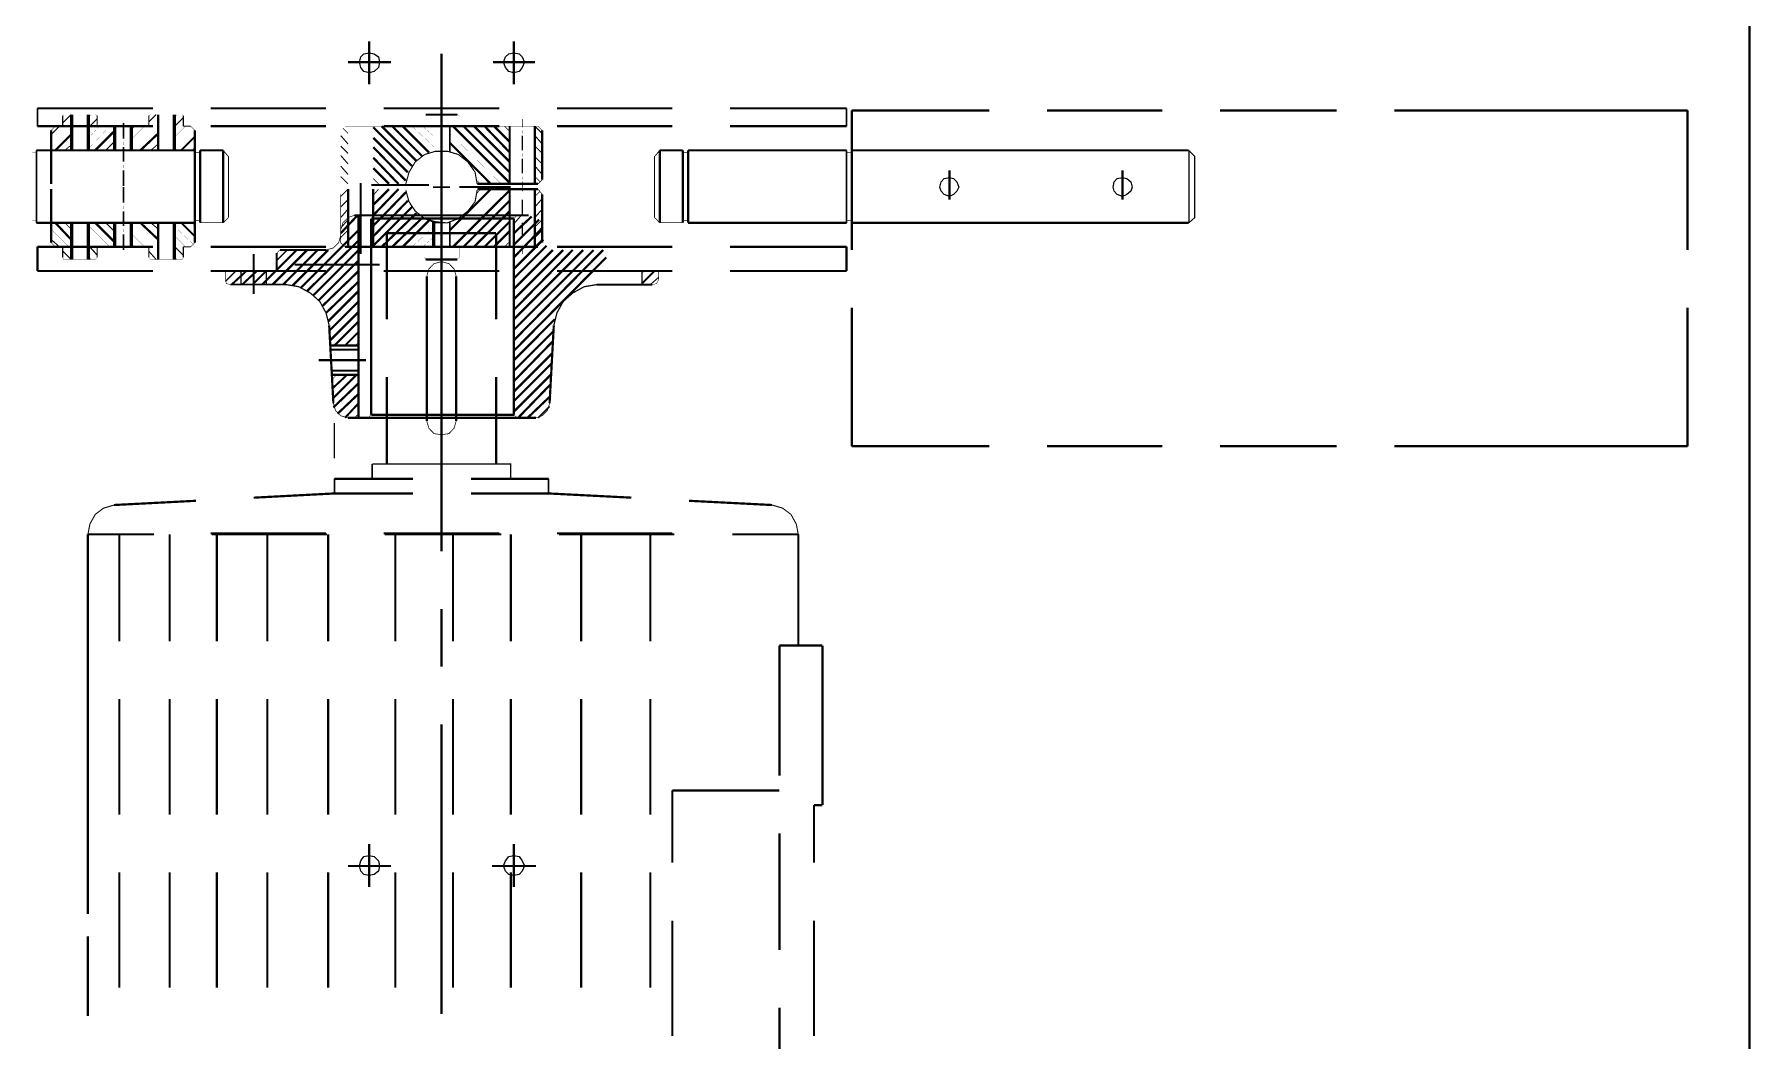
# Model space of a CAD drawing. Header units: millimetres. Extents: x -330573 to 5697, y 22061 to 198972.
# Drawn here: x -83503 to -83255, y 195831 to 195976.4 of the extents above; entities that cross this region are included whole.
import ezdxf

# ---------------------------------------------------------------- set-up
doc = ezdxf.new("R2010")
doc.units = ezdxf.units.MM
doc.layers.add('VL-AC-EQUIPMENT', color=5, linetype='Continuous', lineweight=25)

msp = doc.modelspace()

# ---------------------------------------------------------------- linework, layer by layer
at = {"layer": 'VL-AC-EQUIPMENT', "color": 5}
msp.add_line((-83459.66, 195920.24), (-83459.65, 195915.16), dxfattribs=at)
for points, const_width in [([(-83255.18, 195727.73), (-83255.18, 195982.85)], 0.321), ([(-83384.88, 195965.42), (-83365.02, 195965.42)], 0.321), ([(-83356.68, 195965.42), (-83340, 195965.42)], 0.321), ([(-83331.67, 195965.42), (-83314.84, 195965.42)], 0.321), ([(-83306.5, 195965.42), (-83264.15, 195965.42)], 0.321), ([(-83267.13, 195965.42), (-83271.51, 195965.42)], 0.321), ([(-83264.15, 195945.25), (-83264.15, 195965.42)], 0.321), ([(-83456.13, 195939.34), (-83460.53, 195934.94)], 0.321), ([(-83456.13, 195937.82), (-83460.38, 195933.58)], 0.321), ([(-83456.13, 195936.31), (-83460.22, 195932.21)], 0.321), ([(-83384.88, 195936.91), (-83384.88, 195916.9)], 0.321), ([(-83264.15, 195916.9), (-83264.15, 195936.91)], 0.321), ([(-83459.77, 195923.12), (-83460.38, 195934.34)], 0.321), ([(-83456.13, 195934.94), (-83459.62, 195931.46)], 0.321), ([(-83427.78, 195935.25), (-83433.69, 195929.33)], 0.321), ([(-83427.93, 195933.58), (-83433.69, 195927.82)], 0.321), ([(-83428.54, 195923.12), (-83427.93, 195934.34)], 0.321), ([(-83460.22, 195931.46), (-83456.13, 195931.46)], 0.321), ([(-83456.13, 195933.43), (-83458.1, 195931.46)], 0.279), ([(-83456.13, 195931.91), (-83456.59, 195931.46)], 0.0643), ([(-83428.08, 195932.06), (-83433.69, 195926.3)], 0.321), ([(-83461.89, 195929.33), (-83455.07, 195929.33)], 0.321), ([(-83460.22, 195930.85), (-83456.13, 195930.85)], 0.321), ([(-83428.08, 195930.4), (-83433.69, 195924.79)], 0.321), ([(-83428.24, 195928.88), (-83433.69, 195923.42)], 0.321), ([(-83460.07, 195927.82), (-83456.13, 195927.82)], 0.321), ([(-83460.07, 195927.21), (-83456.13, 195927.21)], 0.321), ([(-83457.8, 195927.21), (-83459.92, 195925.24)], 0.29), ([(-83459.31, 195927.21), (-83459.92, 195926.61)], 0.0858), ([(-83456.43, 195927.21), (-83459.77, 195923.88)], 0.321), ([(-83452.04, 195926.91), (-83452.04, 195914.33)], 0.321), ([(-83436.27, 195926.91), (-83436.27, 195914.33)], 0.321), ([(-83428.24, 195927.36), (-83433.69, 195921.91)], 0.321), ([(-83456.13, 195926), (-83459.77, 195922.51)], 0.321), ([(-83456.13, 195924.48), (-83459.16, 195921.6)], 0.321), ([(-83428.39, 195925.85), (-83433.09, 195921)], 0.321), ([(-83428.39, 195924.18), (-83431.72, 195921)], 0.321), ([(-83457.65, 195921), (-83458.71, 195921.3), (-83459.47, 195922.06), (-83459.77, 195923.12)], 0.107), ([(-83456.13, 195923.12), (-83458.1, 195921)], 0.29), ([(-83456.13, 195921.6), (-83456.74, 195921)], 0.0858), ([(-83454.31, 195921.45), (-83454.77, 195921)], 0.0643), ([(-83454.31, 195921.45), (-83433.69, 195921.45)], 0.321), ([(-83433.69, 195921.45), (-83433.24, 195921)], 0.0643), ([(-83428.54, 195923.12), (-83428.84, 195922.06), (-83429.6, 195921.3), (-83430.51, 195921)], 0.0959), ([(-83428.54, 195922.66), (-83430.21, 195921)], 0.236), ([(-83457.65, 195921), (-83430.51, 195921)], 0.321), ([(-83442.03, 195920.54), (-83442.34, 195919.48), (-83443.09, 195918.72), (-83444.15, 195918.57), (-83445.22, 195918.72), (-83445.97, 195919.48), (-83446.28, 195920.54)], 0.107), ([(-83384.88, 195916.9), (-83365.02, 195916.9)], 0.321), ([(-83356.68, 195916.9), (-83340, 195916.9)], 0.321), ([(-83331.67, 195916.9), (-83314.84, 195916.9)], 0.321), ([(-83306.5, 195916.9), (-83264.15, 195916.9)], 0.321), ([(-83267.13, 195916.9), (-83271.51, 195916.9)], 0.321), ([(-83454.16, 195914.33), (-83454.16, 195912.2)], 0.212), ([(-83454.16, 195914.33), (-83434.15, 195914.33), (-83434.15, 195912.2)], 0.212), ([(-83459.62, 195912.2), (-83448.25, 195912.2)], 0.321), ([(-83459.62, 195912.2), (-83459.62, 195910.08)], 0.212), ([(-83439.91, 195912.2), (-83428.69, 195912.2)], 0.321), ([(-83428.69, 195912.2), (-83428.69, 195910.08)], 0.212), ([(-83479.63, 195909.02), (-83491.45, 195908.41)], 0.321), ([(-83459.62, 195910.08), (-83471.29, 195909.47)], 0.321), ([(-83448.25, 195910.08), (-83459.62, 195910.08)], 0.321), ([(-83428.69, 195910.08), (-83439.91, 195910.08)], 0.321), ([(-83428.69, 195910.08), (-83416.71, 195909.47)], 0.321), ([(-83408.38, 195909.02), (-83396.4, 195908.41)], 0.321), ([(-83495.24, 195904.17), (-83494.94, 195905.68), (-83494.18, 195907.05), (-83492.97, 195907.96), (-83491.45, 195908.41)], 0.152), ([(-83396.4, 195908.41), (-83394.88, 195907.96), (-83393.67, 195907.05), (-83392.91, 195905.68), (-83392.61, 195904.17)], 0.152), ([(-83495.24, 195904.17), (-83495.24, 195849.34)], 0.321), ([(-83495.24, 195904.17), (-83485.69, 195904.17)], 0.321), ([(-83490.7, 195888.71), (-83490.7, 195904.17)], 0.321), ([(-83483.42, 195888.71), (-83483.42, 195904.17)], 0.321), ([(-83477.51, 195904.32), (-83460.83, 195904.32)], 0.321), ([(-83477.35, 195904.17), (-83460.68, 195904.17)], 0.321), ([(-83476.6, 195888.71), (-83476.6, 195904.17)], 0.321), ([(-83469.32, 195888.71), (-83469.32, 195904.17)], 0.321), ([(-83460.53, 195888.71), (-83460.53, 195904.17)], 0.321), ([(-83452.49, 195904.32), (-83435.82, 195904.32)], 0.321), ([(-83452.34, 195904.17), (-83435.51, 195904.17)], 0.321), ([(-83450.82, 195888.71), (-83450.82, 195904.17)], 0.321), ([(-83442.49, 195888.71), (-83442.49, 195904.17)], 0.321), ([(-83434.15, 195888.71), (-83434.15, 195904.17)], 0.321), ([(-83427.48, 195904.32), (-83410.8, 195904.32)], 0.321), ([(-83427.18, 195904.17), (-83410.5, 195904.17)], 0.321), ([(-83423.99, 195888.71), (-83423.99, 195904.17)], 0.321), ([(-83413.99, 195888.71), (-83413.99, 195904.17)], 0.321), ([(-83402.16, 195904.17), (-83392.61, 195904.17)], 0.321), ([(-83392.61, 195904.17), (-83392.61, 195888.1)], 0.321), ([(-83444.15, 195893.41), (-83444.15, 195885.07)], 0.321), ([(-83395.34, 195888.1), (-83395.34, 195869.3)], 0.321), ([(-83395.34, 195888.1), (-83389.12, 195888.1)], 0.321), ([(-83389.12, 195888.1), (-83389.12, 195865.06)], 0.321), ([(-83389.12, 195887.04), (-83389.12, 195870.21)], 0.321), ([(-83490.7, 195863.69), (-83490.7, 195880.37)], 0.321), ([(-83483.42, 195863.69), (-83483.42, 195880.37)], 0.321), ([(-83476.6, 195863.69), (-83476.6, 195880.37)], 0.321), ([(-83469.32, 195863.69), (-83469.32, 195880.37)], 0.321), ([(-83460.53, 195863.69), (-83460.53, 195880.37)], 0.321), ([(-83450.82, 195863.69), (-83450.82, 195880.37)], 0.321), ([(-83442.49, 195863.69), (-83442.49, 195880.37)], 0.321), ([(-83434.15, 195863.69), (-83434.15, 195880.37)], 0.321), ([(-83423.99, 195863.69), (-83423.99, 195880.37)], 0.321), ([(-83413.99, 195863.69), (-83413.99, 195880.37)], 0.321), ([(-83444.15, 195876.73), (-83444.15, 195834.89)], 0.321), ([(-83410.8, 195867.18), (-83410.8, 195856.72)], 0.321), ([(-83395.34, 195867.18), (-83410.8, 195867.18)], 0.321), ([(-83390.34, 195865.06), (-83390.34, 195856.72)], 0.321), ([(-83390.34, 195865.06), (-83389.12, 195865.06)], 0.321), ([(-83454.61, 195853.23), (-83454.61, 195859.45)], 0.321), ([(-83433.69, 195853.23), (-83433.69, 195859.45)], 0.321), ([(-83395.34, 195860.96), (-83395.34, 195844.14)], 0.321), ([(-83454.61, 195853.84), (-83454.61, 195858.84)], 0.321), ([(-83454.61, 195854.44), (-83454.61, 195858.23)], 0.321), ([(-83433.69, 195853.84), (-83433.69, 195858.84)], 0.321), ([(-83433.69, 195854.44), (-83433.69, 195858.23)], 0.321), ([(-83490.7, 195838.68), (-83490.7, 195855.35)], 0.321), ([(-83483.42, 195838.68), (-83483.42, 195855.35)], 0.321), ([(-83476.6, 195838.68), (-83476.6, 195855.35)], 0.321), ([(-83469.32, 195838.68), (-83469.32, 195855.35)], 0.321), ([(-83460.53, 195838.68), (-83460.53, 195855.35)], 0.321), ([(-83457.65, 195856.26), (-83451.43, 195856.26)], 0.321), ([(-83456.59, 195856.26), (-83452.49, 195856.26)], 0.321), ([(-83456.43, 195856.26), (-83452.8, 195856.26)], 0.321), ([(-83450.82, 195838.68), (-83450.82, 195855.35)], 0.321), ([(-83442.49, 195838.68), (-83442.49, 195855.35)], 0.321), ([(-83436.88, 195856.26), (-83430.51, 195856.26)], 0.321), ([(-83436.73, 195856.26), (-83430.51, 195856.26)], 0.321), ([(-83435.51, 195856.26), (-83431.87, 195856.26)], 0.321), ([(-83434.15, 195838.68), (-83434.15, 195855.35)], 0.321), ([(-83423.99, 195838.68), (-83423.99, 195855.35)], 0.321), ([(-83413.99, 195838.68), (-83413.99, 195855.35)], 0.321), ([(-83410.8, 195848.38), (-83410.8, 195831.7)], 0.321), ([(-83390.34, 195848.38), (-83390.34, 195831.7)], 0.321), ([(-83495.24, 195846.11), (-83495.24, 195834.58)], 0.321), ([(-83395.34, 195835.8), (-83395.34, 195819.12)], 0.321)]:
    msp.add_lwpolyline(points, dxfattribs=dict(at, const_width=const_width))
at = {"layer": 'VL-AC-EQUIPMENT', "color": 7}
for points in [[(-83454.61, 195970.87), (-83455.37, 195971.02), (-83455.83, 195971.63), (-83455.98, 195972.39), (-83455.83, 195973.15), (-83455.37, 195973.6), (-83454.61, 195973.75), (-83453.86, 195973.6), (-83453.25, 195973.15), (-83453.1, 195972.39), (-83453.25, 195971.63), (-83453.86, 195971.02), (-83454.61, 195970.87), (-83454.61, 195970.87)], [(-83454.61, 195970.87), (-83455.37, 195971.02), (-83455.83, 195971.63), (-83455.98, 195972.39), (-83455.83, 195973.15), (-83455.37, 195973.6), (-83454.61, 195973.75), (-83453.86, 195973.6), (-83453.25, 195973.15), (-83453.1, 195972.39), (-83453.25, 195971.63), (-83453.86, 195971.02), (-83454.61, 195970.87), (-83454.61, 195970.87)], [(-83433.69, 195970.87), (-83434.45, 195971.02), (-83434.91, 195971.63), (-83435.21, 195972.39), (-83434.91, 195973.15), (-83434.45, 195973.6), (-83433.69, 195973.75), (-83432.94, 195973.6), (-83432.48, 195973.15), (-83432.18, 195972.39), (-83432.48, 195971.63), (-83432.94, 195971.02), (-83433.69, 195970.87), (-83433.69, 195970.87)], [(-83442.94, 195959.5), (-83442.94, 195963.14), (-83442.94, 195959.5), (-83442.94, 195959.5)], [(-83502.67, 195959.65), (-83502.67, 195949.19), (-83502.67, 195959.65), (-83502.67, 195959.65)], [(-83385.64, 195959.65), (-83385.64, 195949.19), (-83385.64, 195959.65), (-83385.64, 195959.65)], [(-83336.21, 195959.65), (-83336.21, 195949.19), (-83335.31, 195949.95), (-83335.31, 195958.74), (-83336.21, 195959.65), (-83336.21, 195959.65)], [(-83370.78, 195952.98), (-83371.54, 195953.29), (-83371.99, 195953.74), (-83372.14, 195954.35), (-83371.99, 195955.11), (-83371.54, 195955.56), (-83370.78, 195955.71), (-83370.17, 195955.56), (-83369.72, 195955.11), (-83369.42, 195954.35), (-83369.72, 195953.74), (-83370.17, 195953.29), (-83370.78, 195952.98), (-83370.78, 195952.98)], [(-83345.77, 195952.98), (-83346.52, 195953.29), (-83346.98, 195953.74), (-83347.13, 195954.35), (-83346.98, 195955.11), (-83346.52, 195955.56), (-83345.77, 195955.71), (-83345.16, 195955.56), (-83344.55, 195955.11), (-83344.4, 195954.35), (-83344.55, 195953.74), (-83345.16, 195953.29), (-83345.77, 195952.98), (-83345.77, 195952.98)], [(-83442.94, 195949.35), (-83442.94, 195945.71), (-83442.94, 195949.35), (-83442.94, 195949.35)], [(-83433.69, 195940.86), (-83433.69, 195939.34), (-83433.69, 195940.86), (-83433.69, 195940.86)]]:
    msp.add_lwpolyline(points, dxfattribs=at)
for points, const_width in [([(-83454.61, 195969.21), (-83454.61, 195975.42)], 0.321), ([(-83454.61, 195970.42), (-83454.61, 195974.21)], 0.321), ([(-83444.15, 195935.55), (-83444.15, 195973.6)], 0.321), ([(-83433.69, 195969.21), (-83433.69, 195975.42)], 0.321), ([(-83433.69, 195970.42), (-83433.69, 195974.21)], 0.321), ([(-83457.65, 195972.39), (-83451.43, 195972.39)], 0.321), ([(-83456.43, 195972.39), (-83452.8, 195972.39)], 0.321), ([(-83436.73, 195972.39), (-83430.66, 195972.39)], 0.321), ([(-83435.51, 195972.39), (-83431.87, 195972.39)], 0.321), ([(-83502.52, 195965.72), (-83485.84, 195965.72)], 0.321), ([(-83502.52, 195963.14), (-83502.52, 195965.72)], 0.258), ([(-83477.51, 195965.72), (-83460.83, 195965.72)], 0.321), ([(-83452.49, 195965.72), (-83435.82, 195965.72)], 0.321), ([(-83427.48, 195965.72), (-83410.8, 195965.72)], 0.321), ([(-83402.46, 195965.72), (-83385.64, 195965.72)], 0.321), ([(-83385.64, 195963.14), (-83385.64, 195965.72)], 0.258), ([(-83497.52, 195963.6), (-83497.67, 195963.44), (-83500.55, 195960.56)], 0.0214), ([(-83497.67, 195964.81), (-83498.88, 195963.6)], 0.172), ([(-83498.88, 195963.14), (-83498.88, 195964.66)], 0.152), ([(-83498.73, 195964.81), (-83498.88, 195964.66)], 0.0214), ([(-83493.88, 195964.66), (-83494.18, 195964.81), (-83498.73, 195964.81)], 0.0339), ([(-83497.67, 195959.65), (-83497.67, 195964.81)], 0.321), ([(-83497.52, 195959.65), (-83497.52, 195964.81)], 0.321), ([(-83495.24, 195959.65), (-83495.24, 195964.81)], 0.321), ([(-83495.09, 195959.65), (-83495.09, 195964.81)], 0.321), ([(-83495.09, 195964.51), (-83495.24, 195964.35)], 0.0214), ([(-83493.88, 195964.2), (-83495.09, 195962.99)], 0.172), ([(-83494.79, 195964.81), (-83495.09, 195964.51)], 0.0429), ([(-83493.88, 195963.14), (-83493.88, 195964.66)], 0.152), ([(-83490.09, 195963.6), (-83490.09, 195961.32)], 0.227), ([(-83489.03, 195959.65), (-83488.88, 195959.81), (-83485.09, 195963.6)], 0.0214), ([(-83485.39, 195964.81), (-83486.45, 195963.75)], 0.15), ([(-83486.45, 195963.14), (-83486.45, 195964.66)], 0.152), ([(-83486.15, 195964.81), (-83486.45, 195964.66)], 0.0339), ([(-83481.45, 195964.66), (-83481.6, 195964.81), (-83486.15, 195964.81)], 0.0214), ([(-83485.09, 195959.65), (-83485.09, 195964.81)], 0.321), ([(-83485.09, 195959.65), (-83485.09, 195964.81)], 0.321), ([(-83485.09, 195963.6), (-83485.24, 195963.6)], 0.0152), ([(-83482.81, 195959.65), (-83482.81, 195964.81)], 0.321), ([(-83482.66, 195959.65), (-83482.66, 195964.81)], 0.321), ([(-83482.66, 195964.51), (-83482.81, 195964.51)], 0.0152), ([(-83481.45, 195964.35), (-83482.66, 195963.14)], 0.172), ([(-83482.36, 195964.81), (-83482.66, 195964.51)], 0.0429), ([(-83481.45, 195963.14), (-83481.45, 195964.66)], 0.152), ([(-83441.88, 195964.81), (-83446.43, 195964.81)], 0.321), ([(-83444.15, 195956.32), (-83444.15, 195964.96)], 0.321), ([(-83441.88, 195964.81), (-83441.58, 195964.66), (-83441.58, 195963.14)], 0.0339), ([(-83432.48, 195964.2), (-83432.48, 195962.99)], 0.121), ([(-83384.88, 195965.42), (-83384.88, 195945.25)], 0.321), ([(-83502.52, 195963.14), (-83485.84, 195963.14)], 0.321), ([(-83500.55, 195954.8), (-83500.55, 195962.53)], 0.321), ([(-83499.34, 195963.14), (-83500.55, 195961.93)], 0.172), ([(-83499.94, 195963.14), (-83500.55, 195962.53)], 0.0858), ([(-83497.67, 195961.93), (-83499.94, 195959.65)], 0.321), ([(-83498.88, 195963.14), (-83499.94, 195963.14)], 0.106), ([(-83497.52, 195962.08), (-83497.67, 195961.93)], 0.0214), ([(-83493.58, 195963.14), (-83495.09, 195961.47), (-83495.24, 195961.32)], 0.0214), ([(-83492.06, 195963.14), (-83495.09, 195959.96), (-83495.24, 195959.96)], 0.0152), ([(-83495.09, 195962.99), (-83495.24, 195962.84)], 0.0214), ([(-83491.45, 195962.38), (-83494.18, 195959.65)], 0.321), ([(-83486.45, 195963.14), (-83493.88, 195963.14)], 0.321), ([(-83491.45, 195960.87), (-83492.67, 195959.65)], 0.172), ([(-83491.45, 195959.65), (-83491.45, 195963.14)], 0.321), ([(-83491.3, 195959.65), (-83491.3, 195963.14)], 0.321), ([(-83491.3, 195961.78), (-83491.45, 195961.78)], 0.0152), ([(-83490.09, 195960.87), (-83490.09, 195960.41)], 0.0455), ([(-83489.03, 195959.65), (-83489.03, 195963.14)], 0.321), ([(-83488.88, 195959.65), (-83488.88, 195963.14)], 0.321), ([(-83489.03, 195961.17), (-83488.88, 195961.32), (-83487.06, 195963.14)], 0.0214), ([(-83488.88, 195962.69), (-83489.03, 195962.53)], 0.0214), ([(-83488.42, 195963.14), (-83488.88, 195962.69)], 0.0643), ([(-83485.09, 195962.08), (-83487.66, 195959.65)], 0.321), ([(-83485.09, 195962.23), (-83485.09, 195962.08)], 0.0152), ([(-83482.66, 195963.14), (-83482.81, 195962.99)], 0.0214), ([(-83481.14, 195963.14), (-83482.66, 195961.63), (-83482.81, 195961.47)], 0.0214), ([(-83479.93, 195962.84), (-83482.66, 195960.11), (-83482.81, 195959.96)], 0.0214), ([(-83479.78, 195961.63), (-83481.75, 195959.65)], 0.279), ([(-83480.39, 195963.14), (-83481.45, 195963.14)], 0.106), ([(-83480.39, 195963.14), (-83479.78, 195962.53)], 0.0858), ([(-83479.78, 195954.8), (-83479.78, 195962.53)], 0.321), ([(-83477.51, 195963.14), (-83460.83, 195963.14)], 0.321), ([(-83457.65, 195960.56), (-83458.71, 195961.78)], 0.161), ([(-83457.65, 195962.08), (-83458.4, 195962.84)], 0.107), ([(-83458.1, 195963.14), (-83430.21, 195963.14), (-83429.6, 195962.53)], 0.0858), ([(-83448.4, 195957.38), (-83454.01, 195962.99)], 0.321), ([(-83449.01, 195956.47), (-83454.01, 195961.47)], 0.321), ([(-83447.79, 195958.14), (-83452.8, 195963.14)], 0.321), ([(-83452.49, 195963.14), (-83435.82, 195963.14)], 0.321), ([(-83446.88, 195958.74), (-83451.28, 195963.14)], 0.321), ([(-83445.97, 195959.35), (-83449.76, 195963.14)], 0.321), ([(-83445.22, 195960.11), (-83445.37, 195960.26), (-83448.4, 195963.14)], 0.0214), ([(-83446.88, 195963.14), (-83445.37, 195961.78), (-83445.22, 195961.63)], 0.0214), ([(-83445.22, 195962.99), (-83445.37, 195963.14)], 0.0214), ([(-83435.51, 195954.8), (-83442.94, 195962.08), (-83442.94, 195962.23)], 0.0152), ([(-83434.3, 195954.95), (-83442.49, 195963.14)], 0.321), ([(-83434.3, 195956.47), (-83440.97, 195963.14)], 0.321), ([(-83434.3, 195957.99), (-83439.45, 195963.14)], 0.321), ([(-83434.3, 195959.35), (-83437.94, 195963.14)], 0.321), ([(-83434.3, 195960.87), (-83436.57, 195963.14)], 0.321), ([(-83434.3, 195962.38), (-83435.06, 195963.14)], 0.107), ([(-83434.3, 195963.14), (-83434.3, 195954.8)], 0.321), ([(-83432.48, 195961.78), (-83432.48, 195959.65)], 0.212), ([(-83432.48, 195962.53), (-83432.48, 195962.08)], 0.0455), ([(-83430.66, 195963.14), (-83430.66, 195954.8)], 0.321), ([(-83429.6, 195962.08), (-83430.66, 195963.14)], 0.15), ([(-83429.6, 195960.56), (-83430.66, 195961.78)], 0.161), ([(-83429.6, 195962.53), (-83429.6, 195955.41)], 0.321), ([(-83427.48, 195963.14), (-83410.8, 195963.14)], 0.321), ([(-83402.46, 195963.14), (-83385.64, 195963.14)], 0.321), ([(-83503.28, 195959.35), (-83502.67, 195959.35)], 0.0606), ([(-83502.67, 195959.65), (-83479.78, 195959.65)], 0.321), ([(-83497.67, 195959.65), (-83500.55, 195959.65)], 0.288), ([(-83497.67, 195960.41), (-83498.58, 195959.65)], 0.118), ([(-83495.09, 195959.65), (-83497.67, 195959.65)], 0.258), ([(-83497.52, 195960.56), (-83497.67, 195960.41)], 0.0214), ([(-83491.45, 195959.65), (-83495.09, 195959.65)], 0.321), ([(-83488.88, 195959.65), (-83491.45, 195959.65)], 0.258), ([(-83491.3, 195960.41), (-83491.45, 195960.26)], 0.0214), ([(-83490.09, 195960.11), (-83490.09, 195957.99)], 0.212), ([(-83485.09, 195959.65), (-83488.88, 195959.65)], 0.321), ([(-83485.09, 195960.56), (-83486.15, 195959.65)], 0.14), ([(-83482.66, 195959.65), (-83485.09, 195959.65)], 0.243), ([(-83485.09, 195960.72), (-83485.09, 195960.56)], 0.0152), ([(-83479.78, 195959.65), (-83482.66, 195959.65)], 0.288), ([(-83479.78, 195960.11), (-83480.24, 195959.65)], 0.0643), ([(-83479.78, 195959.65), (-83479.78, 195949.19)], 0.321), ([(-83479.78, 195949.19), (-83479.78, 195959.65)], 0.321), ([(-83479.78, 195959.35), (-83479.02, 195959.35)], 0.0758), ([(-83479.02, 195959.65), (-83479.02, 195949.19)], 0.321), ([(-83479.02, 195959.65), (-83479.02, 195949.19)], 0.321), ([(-83479.02, 195959.65), (-83475.69, 195959.65)], 0.321), ([(-83479.02, 195958.9), (-83479.02, 195949.95)], 0.321), ([(-83475.69, 195949.19), (-83475.69, 195959.65)], 0.321), ([(-83474.93, 195949.95), (-83474.93, 195958.74), (-83475.69, 195959.65)], 0.118), ([(-83457.65, 195957.68), (-83458.71, 195958.9)], 0.161), ([(-83457.65, 195959.2), (-83458.71, 195960.26)], 0.15), ([(-83449.31, 195955.26), (-83454.01, 195960.11)], 0.321), ([(-83450.37, 195954.8), (-83454.01, 195958.59)], 0.321), ([(-83449.31, 195954.8), (-83448.85, 195956.47), (-83447.94, 195957.99), (-83446.58, 195959.05), (-83445.06, 195959.5), (-83443.24, 195959.5), (-83441.73, 195959.05), (-83440.36, 195957.99), (-83439.3, 195956.47), (-83439, 195954.8)], 0.158), ([(-83444.76, 195959.5), (-83443.24, 195959.5), (-83441.73, 195959.05), (-83440.36, 195957.99), (-83439.45, 195956.77)], 0.152), ([(-83444.15, 195960.11), (-83444.15, 195951.77)], 0.321), ([(-83437.03, 195954.8), (-83442.94, 195960.72)], 0.321), ([(-83432.48, 195958.44), (-83432.48, 195956.32)], 0.212), ([(-83432.48, 195959.2), (-83432.48, 195958.74)], 0.0455), ([(-83429.6, 195959.2), (-83430.66, 195960.26)], 0.15), ([(-83429.6, 195957.68), (-83430.66, 195958.74)], 0.15), ([(-83413.38, 195949.95), (-83413.38, 195958.74), (-83412.62, 195959.65)], 0.118), ([(-83412.62, 195949.19), (-83412.62, 195959.65)], 0.321), ([(-83409.29, 195959.65), (-83412.62, 195959.65)], 0.321), ([(-83409.29, 195959.65), (-83409.29, 195949.19)], 0.321), ([(-83409.29, 195959.65), (-83409.29, 195949.19)], 0.321), ([(-83409.29, 195958.9), (-83409.29, 195949.95)], 0.321), ([(-83408.53, 195959.35), (-83409.29, 195959.35)], 0.0758), ([(-83385.64, 195959.65), (-83408.53, 195959.65)], 0.321), ([(-83408.53, 195959.65), (-83408.53, 195949.19)], 0.321), ([(-83408.53, 195949.19), (-83408.53, 195959.65)], 0.321), ([(-83384.88, 195959.35), (-83385.64, 195959.35)], 0.0758), ([(-83336.21, 195959.65), (-83384.88, 195959.65)], 0.321), ([(-83384.88, 195959.65), (-83384.88, 195949.19)], 0.321), ([(-83384.88, 195949.19), (-83384.88, 195959.65)], 0.321), ([(-83490.09, 195956.77), (-83490.09, 195954.5)], 0.227), ([(-83490.09, 195957.53), (-83490.09, 195957.08)], 0.0455), ([(-83457.65, 195956.17), (-83458.71, 195957.38)], 0.161), ([(-83457.65, 195954.8), (-83458.71, 195955.86)], 0.15), ([(-83451.73, 195954.8), (-83454.01, 195957.08)], 0.321), ([(-83444.15, 195953.29), (-83444.15, 195955.86)], 0.258), ([(-83429.6, 195956.17), (-83430.66, 195957.38)], 0.161), ([(-83370.78, 195956.77), (-83370.78, 195952.53)], 0.321), ([(-83345.77, 195956.77), (-83345.77, 195952.53)], 0.321), ([(-83500.55, 195954.8), (-83500.7, 195954.8)], 0.0152), ([(-83500.55, 195954.05), (-83500.55, 195946.31)], 0.321), ([(-83500.55, 195954.05), (-83500.7, 195954.05)], 0.0152), ([(-83490.09, 195952.07), (-83490.09, 195954.35)], 0.227), ([(-83479.78, 195954.05), (-83479.78, 195946.31)], 0.321), ([(-83457.65, 195954.05), (-83458.71, 195952.98)], 0.15), ([(-83457.65, 195945.71), (-83457.65, 195954.05)], 0.321), ([(-83455.83, 195944.65), (-83455.83, 195954.95)], 0.321), ([(-83445.97, 195954.65), (-83454.31, 195954.65)], 0.321), ([(-83451.73, 195954.05), (-83454.01, 195951.77)], 0.321), ([(-83450.37, 195954.05), (-83454.01, 195950.26)], 0.321), ([(-83454.01, 195945.71), (-83454.01, 195954.05)], 0.321), ([(-83449.31, 195953.59), (-83454.01, 195948.74)], 0.321), ([(-83453.25, 195954.05), (-83454.01, 195953.14)], 0.118), ([(-83453.25, 195954.8), (-83454.01, 195955.56)], 0.107), ([(-83439, 195953.89), (-83439.3, 195952.23), (-83440.36, 195950.86), (-83441.73, 195949.8), (-83443.24, 195949.19), (-83445.06, 195949.19), (-83446.58, 195949.8), (-83447.94, 195950.86), (-83448.85, 195952.23), (-83449.31, 195953.89)], 0.163), ([(-83442.94, 195954.35), (-83445.37, 195954.35)], 0.243), ([(-83442.94, 195954.35), (-83445.37, 195954.35)], 0.243), ([(-83444.15, 195955.41), (-83444.15, 195952.98)], 0.243), ([(-83437.03, 195954.05), (-83442.94, 195948.13)], 0.321), ([(-83435.51, 195954.05), (-83442.94, 195946.62), (-83442.94, 195946.47)], 0.0152), ([(-83434.3, 195953.89), (-83442.49, 195945.71)], 0.321), ([(-83441.58, 195954.35), (-83434.15, 195954.35)], 0.321), ([(-83441.58, 195954.35), (-83434.15, 195954.35)], 0.321), ([(-83430.21, 195954.8), (-83439, 195954.8)], 0.321), ([(-83430.21, 195954.05), (-83439, 195954.05)], 0.321), ([(-83438.55, 195954.05), (-83439, 195953.44)], 0.0758), ([(-83438.55, 195954.8), (-83439, 195955.26)], 0.0643), ([(-83434.3, 195945.71), (-83434.3, 195954.05)], 0.321), ([(-83432.48, 195955.11), (-83432.48, 195953.89)], 0.121), ([(-83432.48, 195953.74), (-83432.48, 195954.95)], 0.121), ([(-83432.48, 195955.86), (-83432.48, 195955.41)], 0.0455), ([(-83430.66, 195945.71), (-83430.66, 195954.05)], 0.321), ([(-83429.9, 195955.11), (-83430.66, 195955.86)], 0.107), ([(-83429.9, 195953.74), (-83430.66, 195952.98)], 0.107), ([(-83429.6, 195953.29), (-83430.21, 195954.05)], 0.0971), ([(-83429.6, 195955.41), (-83430.21, 195954.8)], 0.0858), ([(-83429.6, 195946.31), (-83429.6, 195953.29)], 0.321), ([(-83490.09, 195948.74), (-83490.09, 195950.86)], 0.212), ([(-83490.09, 195951.16), (-83490.09, 195951.62)], 0.0455), ([(-83457.65, 195951.16), (-83458.71, 195949.95)], 0.161), ([(-83457.65, 195952.53), (-83458.71, 195951.47)], 0.15), ([(-83458.1, 195945.71), (-83458.71, 195946.31), (-83458.71, 195953.29)], 0.0858), ([(-83449.01, 195952.38), (-83454.01, 195947.22)], 0.321), ([(-83448.4, 195951.47), (-83454.01, 195945.86)], 0.321), ([(-83443.55, 195949.19), (-83445.06, 195949.35), (-83446.58, 195949.8), (-83447.79, 195950.71), (-83448.7, 195951.92)], 0.152), ([(-83444.15, 195952.38), (-83444.15, 195943.89)], 0.321), ([(-83434.3, 195952.38), (-83440.97, 195945.71)], 0.321), ([(-83434.3, 195950.86), (-83439.45, 195945.71)], 0.321), ([(-83432.48, 195950.41), (-83432.48, 195952.53)], 0.212), ([(-83432.48, 195952.98), (-83432.48, 195953.29)], 0.0303), ([(-83429.6, 195952.68), (-83430.66, 195951.47)], 0.161), ([(-83429.6, 195951.16), (-83430.66, 195949.95)], 0.161), ([(-83503.28, 195949.5), (-83502.67, 195949.5)], 0.0606), ([(-83502.67, 195949.19), (-83479.78, 195949.19)], 0.321), ([(-83497.67, 195949.19), (-83500.55, 195949.19)], 0.288), ([(-83497.67, 195946.77), (-83499.94, 195949.19)], 0.321), ([(-83497.67, 195948.28), (-83498.58, 195949.19)], 0.129), ([(-83497.67, 195949.19), (-83497.67, 195943.89)], 0.321), ([(-83497.67, 195949.19), (-83495.09, 195949.19)], 0.258), ([(-83497.52, 195949.19), (-83497.52, 195943.89)], 0.321), ([(-83495.24, 195949.19), (-83495.24, 195943.89)], 0.321), ([(-83495.09, 195949.19), (-83495.09, 195943.89)], 0.321), ([(-83491.45, 195949.19), (-83495.09, 195949.19)], 0.321), ([(-83492.06, 195945.71), (-83495.09, 195948.74), (-83495.24, 195948.89)], 0.0214), ([(-83491.45, 195946.47), (-83494.18, 195949.19)], 0.321), ([(-83491.45, 195947.98), (-83492.67, 195949.19)], 0.172), ([(-83491.45, 195949.19), (-83491.45, 195945.71)], 0.321), ([(-83491.45, 195949.19), (-83488.88, 195949.19)], 0.258), ([(-83491.3, 195949.19), (-83491.3, 195945.71)], 0.321), ([(-83491.3, 195948.44), (-83491.45, 195948.59)], 0.0214), ([(-83489.03, 195949.19), (-83489.03, 195945.71)], 0.321), ([(-83485.09, 195949.19), (-83488.88, 195949.19)], 0.321), ([(-83488.88, 195949.19), (-83488.88, 195945.71)], 0.321), ([(-83489.03, 195949.19), (-83488.88, 195949.04), (-83485.09, 195945.25)], 0.0214), ([(-83485.09, 195946.77), (-83487.66, 195949.19)], 0.321), ([(-83485.09, 195948.28), (-83486.15, 195949.19)], 0.14), ([(-83485.09, 195949.19), (-83485.09, 195943.89)], 0.321), ([(-83485.09, 195949.19), (-83485.09, 195943.89)], 0.321), ([(-83485.09, 195949.19), (-83482.66, 195949.19)], 0.243), ([(-83482.81, 195949.19), (-83482.81, 195943.89)], 0.321), ([(-83482.66, 195949.19), (-83482.66, 195943.89)], 0.321), ([(-83479.93, 195946.01), (-83482.66, 195948.59), (-83482.81, 195948.74)], 0.0214), ([(-83479.78, 195949.19), (-83482.66, 195949.19)], 0.288), ([(-83479.78, 195947.22), (-83481.75, 195949.19)], 0.279), ([(-83479.78, 195948.74), (-83480.24, 195949.19)], 0.0643), ([(-83479.78, 195949.5), (-83479.02, 195949.5)], 0.0758), ([(-83474.93, 195949.95), (-83475.69, 195949.19), (-83479.02, 195949.19)], 0.107), ([(-83456.28, 195950.26), (-83458.71, 195947.68)], 0.321), ([(-83457.65, 195949.65), (-83458.71, 195948.44)], 0.161), ([(-83458.71, 195948.13), (-83458.4, 195949.19), (-83457.65, 195949.95), (-83456.74, 195950.26)], 0.0959), ([(-83456.74, 195950.26), (-83431.57, 195950.26)], 0.321), ([(-83456.13, 195921), (-83456.13, 195950.26)], 0.321), ([(-83454.31, 195949.8), (-83454.31, 195921.45)], 0.321), ([(-83454.31, 195949.8), (-83433.69, 195949.8)], 0.321), ([(-83447.79, 195950.56), (-83452.8, 195945.71)], 0.321), ([(-83446.88, 195949.95), (-83451.28, 195945.71)], 0.321), ([(-83445.97, 195949.5), (-83449.76, 195945.71)], 0.321), ([(-83445.22, 195948.74), (-83445.37, 195948.59), (-83448.4, 195945.71)], 0.0214), ([(-83445.37, 195949.35), (-83445.37, 195945.71)], 0.321), ([(-83445.22, 195949.35), (-83445.22, 195945.71)], 0.321), ([(-83434.3, 195949.35), (-83437.94, 195945.71)], 0.321), ([(-83431.12, 195950.1), (-83433.69, 195947.68)], 0.321), ([(-83433.69, 195921.45), (-83433.69, 195949.8)], 0.321), ([(-83430.06, 195949.65), (-83433.69, 195946.01)], 0.321), ([(-83429.6, 195948.44), (-83433.69, 195944.19)], 0.321), ([(-83432.63, 195950.26), (-83433.69, 195949.04)], 0.161), ([(-83433.69, 195949.8), (-83433.24, 195950.26)], 0.0643), ([(-83432.48, 195947.07), (-83432.48, 195949.19)], 0.212), ([(-83432.48, 195949.65), (-83432.48, 195949.95)], 0.0303), ([(-83429.6, 195949.65), (-83430.66, 195948.59)], 0.15), ([(-83413.38, 195949.95), (-83412.62, 195949.19), (-83409.29, 195949.19)], 0.107), ([(-83408.53, 195949.5), (-83409.29, 195949.5)], 0.0758), ([(-83385.64, 195949.19), (-83408.53, 195949.19)], 0.321), ([(-83384.88, 195949.5), (-83385.64, 195949.5)], 0.0758), ([(-83336.21, 195949.19), (-83384.88, 195949.19)], 0.321), ([(-83499.34, 195945.71), (-83500.55, 195946.77)], 0.161), ([(-83499.94, 195945.71), (-83500.55, 195946.31)], 0.0858), ([(-83497.52, 195945.25), (-83497.67, 195945.4), (-83500.55, 195948.28)], 0.0214), ([(-83497.52, 195948.13), (-83497.67, 195948.28)], 0.0214), ([(-83497.52, 195946.77), (-83497.67, 195946.77)], 0.0152), ([(-83493.58, 195945.71), (-83495.09, 195947.22), (-83495.24, 195947.37)], 0.0214), ([(-83495.09, 195945.86), (-83495.24, 195946.01)], 0.0214), ([(-83491.3, 195946.92), (-83491.45, 195947.07)], 0.0214), ([(-83490.09, 195945.25), (-83490.09, 195947.53)], 0.227), ([(-83490.09, 195947.83), (-83490.09, 195948.28)], 0.0455), ([(-83489.03, 195947.68), (-83488.88, 195947.53), (-83487.06, 195945.71)], 0.0214), ([(-83488.88, 195946.01), (-83489.03, 195946.16)], 0.0214), ([(-83488.42, 195945.71), (-83488.88, 195946.01)], 0.0547), ([(-83485.09, 195948.13), (-83485.09, 195948.28)], 0.0152), ([(-83485.09, 195946.62), (-83485.09, 195946.77)], 0.0152), ([(-83481.14, 195945.71), (-83482.66, 195947.22), (-83482.81, 195947.37)], 0.0214), ([(-83480.39, 195945.71), (-83479.78, 195946.31)], 0.0858), ([(-83456.13, 195948.13), (-83464.47, 195939.79)], 0.321), ([(-83456.13, 195946.62), (-83463.56, 195939.34)], 0.321), ([(-83458.71, 195947.37), (-83459.01, 195946.31), (-83459.77, 195945.56), (-83460.83, 195945.25)], 0.107), ([(-83457.65, 195948.13), (-83458.71, 195947.07)], 0.15), ([(-83458.71, 195947.37), (-83458.71, 195948.13)], 0.0758), ([(-83457.65, 195946.62), (-83458.4, 195945.86)], 0.107), ([(-83452.04, 195947.68), (-83452.04, 195935.25)], 0.321), ([(-83452.04, 195947.68), (-83436.27, 195947.68)], 0.321), ([(-83446.88, 195945.71), (-83445.37, 195947.07), (-83445.22, 195947.22)], 0.0214), ([(-83434.3, 195947.98), (-83436.57, 195945.71)], 0.321), ([(-83436.27, 195947.68), (-83436.27, 195935.25)], 0.321), ([(-83434.3, 195946.47), (-83435.06, 195945.71)], 0.107), ([(-83429.45, 195946.77), (-83433.69, 195942.52)], 0.321), ([(-83428.99, 195945.86), (-83433.69, 195941.16)], 0.321), ([(-83432.48, 195946.31), (-83432.48, 195946.62)], 0.0303), ([(-83429.6, 195948.13), (-83430.66, 195947.07)], 0.15), ([(-83429.6, 195946.77), (-83430.66, 195945.71)], 0.15), ([(-83502.52, 195945.71), (-83485.84, 195945.71)], 0.321), ([(-83502.52, 195942.22), (-83502.52, 195945.71)], 0.321), ([(-83498.88, 195945.71), (-83499.94, 195945.71)], 0.106), ([(-83497.67, 195943.89), (-83498.88, 195945.1)], 0.172), ([(-83498.88, 195945.71), (-83498.88, 195944.19)], 0.152), ([(-83498.73, 195943.89), (-83498.88, 195944.19)], 0.0339), ([(-83493.88, 195944.19), (-83494.18, 195943.89), (-83498.73, 195943.89)], 0.0429), ([(-83495.09, 195944.34), (-83495.24, 195944.49)], 0.0214), ([(-83493.88, 195944.49), (-83495.09, 195945.86)], 0.183), ([(-83494.79, 195943.89), (-83495.09, 195944.34)], 0.0547), ([(-83486.45, 195945.71), (-83493.88, 195945.71)], 0.321), ([(-83493.88, 195945.71), (-83493.88, 195944.19)], 0.152), ([(-83486.45, 195945.71), (-83486.45, 195944.19)], 0.152), ([(-83485.39, 195943.89), (-83486.45, 195945.1)], 0.161), ([(-83486.15, 195943.89), (-83486.45, 195944.19)], 0.0429), ([(-83481.45, 195944.19), (-83481.6, 195943.89), (-83486.15, 195943.89)], 0.0339), ([(-83485.09, 195945.1), (-83485.09, 195945.25)], 0.0152), ([(-83482.66, 195945.71), (-83482.81, 195945.86)], 0.0214), ([(-83482.66, 195944.19), (-83482.81, 195944.34)], 0.0214), ([(-83481.45, 195944.49), (-83482.66, 195945.71)], 0.172), ([(-83482.36, 195943.89), (-83482.66, 195944.19)], 0.0429), ([(-83481.45, 195945.71), (-83481.45, 195944.19)], 0.152), ([(-83480.39, 195945.71), (-83481.45, 195945.71)], 0.106), ([(-83477.51, 195945.71), (-83460.83, 195945.71)], 0.321), ([(-83471.29, 195944.65), (-83471.29, 195938.89)], 0.321), ([(-83465.08, 195945.25), (-83470.08, 195940.25)], 0.321), ([(-83463.56, 195945.25), (-83468.56, 195940.25)], 0.321), ([(-83467.96, 195942.22), (-83467.96, 195944.8)], 0.258), ([(-83466.44, 195945.25), (-83467.96, 195943.74)], 0.214), ([(-83460.83, 195945.25), (-83467.5, 195945.25), (-83467.96, 195944.8)], 0.0643), ([(-83460.83, 195945.25), (-83467.5, 195945.25)], 0.321), ([(-83462.04, 195945.25), (-83467.05, 195940.25)], 0.321), ([(-83460.53, 195945.25), (-83465.68, 195940.1)], 0.321), ([(-83456.13, 195945.25), (-83462.65, 195938.73)], 0.321), ([(-83456.13, 195943.74), (-83461.89, 195937.98)], 0.321), ([(-83430.21, 195945.71), (-83458.1, 195945.71)], 0.321), ([(-83458.1, 195945.71), (-83452.49, 195945.71)], 0.321), ([(-83452.49, 195945.71), (-83435.82, 195945.71)], 0.321), ([(-83446.43, 195943.89), (-83446.58, 195944.19), (-83446.58, 195945.71)], 0.0339), ([(-83441.88, 195943.89), (-83446.43, 195943.89)], 0.321), ([(-83446.28, 195941.46), (-83445.97, 195942.52), (-83445.22, 195943.28), (-83444.15, 195943.58), (-83443.09, 195943.28), (-83442.34, 195942.52), (-83442.03, 195941.46)], 0.107), ([(-83445.22, 195945.71), (-83445.37, 195945.71)], 0.0152), ([(-83441.88, 195943.89), (-83441.58, 195944.19), (-83441.58, 195945.71)], 0.0429), ([(-83420.81, 195945.25), (-83433.69, 195932.21)], 0.321), ([(-83422.17, 195945.25), (-83433.69, 195933.73)], 0.321), ([(-83423.69, 195945.25), (-83433.69, 195935.25)], 0.321), ([(-83425.2, 195945.25), (-83433.69, 195936.61)], 0.321), ([(-83426.57, 195945.25), (-83433.69, 195938.13)], 0.321), ([(-83428.08, 195945.25), (-83433.69, 195939.64)], 0.321), ([(-83420.35, 195944.19), (-83433.69, 195930.7)], 0.321), ([(-83432.48, 195944.65), (-83432.48, 195945.86)], 0.121), ([(-83427.48, 195945.71), (-83410.8, 195945.71)], 0.321), ([(-83402.46, 195945.71), (-83385.64, 195945.71)], 0.321), ([(-83385.64, 195942.22), (-83385.64, 195945.71)], 0.321), ([(-83502.52, 195942.22), (-83485.84, 195942.22)], 0.321), ([(-83477.51, 195942.22), (-83460.83, 195942.22)], 0.321), ([(-83467.96, 195942.22), (-83475.38, 195942.22)], 0.321), ([(-83473.87, 195942.22), (-83475.38, 195940.7)], 0.214), ([(-83474.63, 195940.25), (-83475.23, 195940.4), (-83475.38, 195941.01), (-83475.38, 195942.22), (-83475.38, 195941.01)], 0.0625), ([(-83475.23, 195942.22), (-83475.38, 195942.22)], 0.0152), ([(-83472.35, 195942.22), (-83474.47, 195940.25)], 0.29), ([(-83473.41, 195942.22), (-83473.11, 195941.92)], 0.0429), ([(-83473.11, 195942.22), (-83473.11, 195940.25)], 0.197), ([(-83470.84, 195942.22), (-83472.96, 195940.25)], 0.29), ([(-83472.2, 195942.22), (-83471.9, 195942.22)], 0.0303), ([(-83469.47, 195942.22), (-83471.44, 195940.25)], 0.279), ([(-83469.47, 195942.22), (-83469.47, 195940.25)], 0.197), ([(-83465.38, 195943.13), (-83453.1, 195943.13)], 0.321), ([(-83456.13, 195942.22), (-83461.29, 195937.22)], 0.321), ([(-83452.49, 195942.22), (-83435.82, 195942.22)], 0.321), ([(-83446.28, 195941.46), (-83446.28, 195920.54)], 0.321), ([(-83442.03, 195941.46), (-83442.03, 195920.54)], 0.321), ([(-83427.48, 195942.22), (-83410.8, 195942.22)], 0.321), ([(-83420.35, 195942.22), (-83412.77, 195942.22)], 0.321), ([(-83413.38, 195942.22), (-83415.2, 195940.4)], 0.257), ([(-83415.2, 195942.22), (-83415.2, 195940.25)], 0.197), ([(-83414.74, 195942.22), (-83415.2, 195941.92)], 0.0547), ([(-83412.77, 195941.31), (-83413.99, 195940.25)], 0.161), ([(-83412.77, 195941.01), (-83412.77, 195942.22)], 0.121), ([(-83402.46, 195942.22), (-83385.64, 195942.22)], 0.321), ([(-83466.59, 195940.25), (-83464.77, 195939.95), (-83463.1, 195939.04), (-83461.74, 195937.82), (-83460.83, 195936.16), (-83460.38, 195934.34)], 0.183), ([(-83456.13, 195940.7), (-83460.83, 195936.16)], 0.321), ([(-83427.93, 195934.34), (-83427.48, 195936.16), (-83426.57, 195937.82), (-83425.2, 195939.04), (-83423.54, 195939.95), (-83421.72, 195940.25)], 0.183), ([(-83421.72, 195940.25), (-83413.68, 195940.25)], 0.321), ([(-83412.77, 195941.01), (-83413.08, 195940.4), (-83413.68, 195940.25)], 0.0625)]:
    msp.add_lwpolyline(points, dxfattribs=dict(at, const_width=const_width))
at = {"layer": 'VL-AC-EQUIPMENT', "color": 1}
for points, const_width in [([(-83442.94, 195960.72), (-83442.94, 195960.87)], 0.0152), ([(-83444.15, 195919.33), (-83444.15, 195951.77)], 0.321), ([(-83442.94, 195948.13), (-83442.94, 195947.98)], 0.0152), ([(-83444.15, 195943.43), (-83444.15, 195901.74)], 0.321)]:
    msp.add_lwpolyline(points, dxfattribs=dict(at, const_width=const_width))
at = {"layer": 'VL-AC-EQUIPMENT', "color": 5}
for points in [[(-83466.59, 195940.25), (-83474.63, 195940.25), (-83466.59, 195940.25), (-83466.59, 195940.25)], [(-83454.61, 195854.9), (-83455.37, 195855.05), (-83455.83, 195855.51), (-83455.98, 195856.26), (-83455.83, 195857.02), (-83455.37, 195857.63), (-83454.61, 195857.78), (-83453.86, 195857.63), (-83453.25, 195857.02), (-83453.1, 195856.26), (-83453.25, 195855.51), (-83453.86, 195855.05), (-83454.61, 195854.9), (-83454.61, 195854.9)], [(-83454.61, 195854.9), (-83455.37, 195855.05), (-83455.83, 195855.51), (-83455.98, 195856.26), (-83455.83, 195857.02), (-83455.37, 195857.63), (-83454.61, 195857.78), (-83453.86, 195857.63), (-83453.25, 195857.02), (-83453.1, 195856.26), (-83453.25, 195855.51), (-83453.86, 195855.05), (-83454.61, 195854.9), (-83454.61, 195854.9)], [(-83454.61, 195854.9), (-83455.37, 195855.05), (-83455.83, 195855.51), (-83455.98, 195856.26), (-83455.83, 195857.02), (-83455.37, 195857.63), (-83454.61, 195857.78), (-83453.86, 195857.63), (-83453.25, 195857.02), (-83453.1, 195856.26), (-83453.25, 195855.51), (-83453.86, 195855.05), (-83454.61, 195854.9), (-83454.61, 195854.9)], [(-83454.61, 195854.9), (-83455.37, 195855.05), (-83455.83, 195855.51), (-83455.98, 195856.26), (-83455.83, 195857.02), (-83455.37, 195857.63), (-83454.61, 195857.78), (-83453.86, 195857.63), (-83453.25, 195857.02), (-83453.1, 195856.26), (-83453.25, 195855.51), (-83453.86, 195855.05), (-83454.61, 195854.9), (-83454.61, 195854.9)], [(-83433.69, 195854.9), (-83434.45, 195855.05), (-83434.91, 195855.51), (-83435.21, 195856.26), (-83434.91, 195857.02), (-83434.45, 195857.63), (-83433.69, 195857.78), (-83432.94, 195857.63), (-83432.48, 195857.02), (-83432.18, 195856.26), (-83432.48, 195855.51), (-83432.94, 195855.05), (-83433.69, 195854.9), (-83433.69, 195854.9)]]:
    msp.add_lwpolyline(points, dxfattribs=at)

doc.saveas('drawing.dxf')
